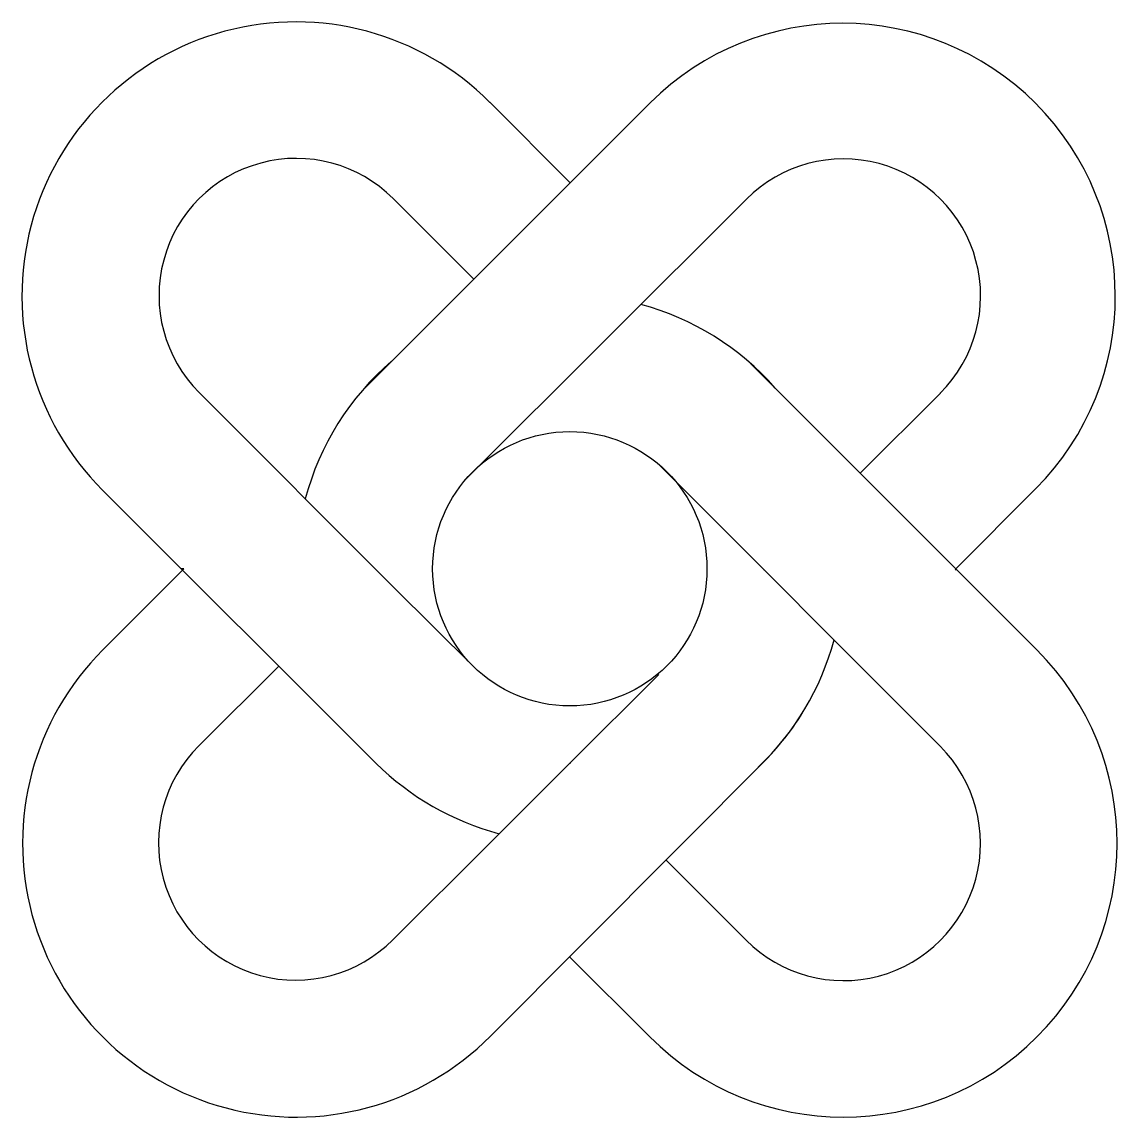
# Model space of a CAD drawing. Header units: millimetres. Extents: x 1756 to 1936, y 3501 to 3681.
import ezdxf

# ---------------------------------------------------------------- set-up
doc = ezdxf.new("R2010")
doc.units = ezdxf.units.MM

msp = doc.modelspace()

# ---------------------------------------------------------------- linework, layer by layer
for p, q in [((1811.84, 3620.8), (1859.17, 3668.1)), ((1846.01, 3654.95), (1832.79, 3668.17)), ((1816.93, 3652.33), (1830.15, 3639.1)), ((1875.01, 3652.27), (1828.98, 3606.32)), ((1922.78, 3578.13), (1875.7, 3625.24)), ((1845.96, 3623.27), (1845.96, 3623.26)), ((1845.96, 3623.27), (1845.96, 3623.26)), ((1877.69, 3623.24), (1877.76, 3623.31)), ((1817.08, 3588.33), (1785, 3620.45)), ((1906.92, 3620.36), (1893.73, 3607.2)), ((1860.45, 3608.76), (1906.9, 3562.25)), ((1861.84, 3607.37), (1861.91, 3607.43)), ((1769.02, 3604.5), (1814.06, 3559.51)), ((1909.33, 3591.34), (1922.61, 3604.67)), ((1769.14, 3578.13), (1782.48, 3591.47)), ((1782.48, 3591.47), (1782.07, 3591.47)), ((1782.1, 3591.44), (1782.46, 3591.44)), ((1877.83, 3591.36), (1877.87, 3591.36)), ((1877.87, 3591.36), (1877.85, 3591.34)), ((1909.33, 3591.34), (1909.59, 3591.34)), ((1817.08, 3588.33), (1830.02, 3575.5)), ((1798.08, 3575.48), (1784.93, 3562.35)), ((1829.96, 3575.44), (1830.02, 3575.5)), ((1860.58, 3574.11), (1845.96, 3559.51)), ((1832.78, 3514.49), (1878.72, 3560.61)), ((1832.79, 3546.36), (1845.96, 3559.51)), ((1845.96, 3559.51), (1845.96, 3559.42)), ((1845.96, 3559.42), (1845.96, 3559.51)), ((1832.79, 3546.36), (1816.84, 3530.44)), ((1875, 3530.35), (1861.77, 3543.59)), ((1845.93, 3527.69), (1859.14, 3514.49)), ((1845.96, 3527.66), (1845.96, 3527.73)), ((1845.96, 3527.73), (1845.96, 3527.66))]:
    msp.add_line(p, q)
msp.add_circle((1845.96, 3591.47), 22.56)
for centre, radius, start, end in [((1800.91, 3636.33), 45.06, 44.9517, 225.1209), ((1890.82, 3636.31), 44.85, 315.0925, 134.8687), ((1800.96, 3636.39), 22.56, 44.9517, 224.9848), ((1890.96, 3636.31), 22.56, 314.8998, 135), ((1845.96, 3591.47), 45, 41.328, 74.9638), ((1845.96, 3591.47), 45, 41.328, 74.9638), ((1845.96, 3591.47), 45, 130.6507, 165.1887), ((1845.96, 3591.47), 45, 130.6507, 165.1887), ((1845.96, 3591.47), 45, 313.516, 344.9275), ((1800.96, 3546.31), 45, 134.9616, 315.2237), ((1890.96, 3546.31), 45, 225, 45), ((1845.96, 3591.47), 45, 313.516, 328.3763), ((1800.88, 3546.39), 22.56, 134.8998, 315), ((1890.94, 3546.31), 22.56, 224.8935, 44.9796), ((1846.12, 3591.99), 45.63, 225.3769, 255.0106)]:
    msp.add_arc(centre, radius, start, end)

doc.saveas('drawing.dxf')
